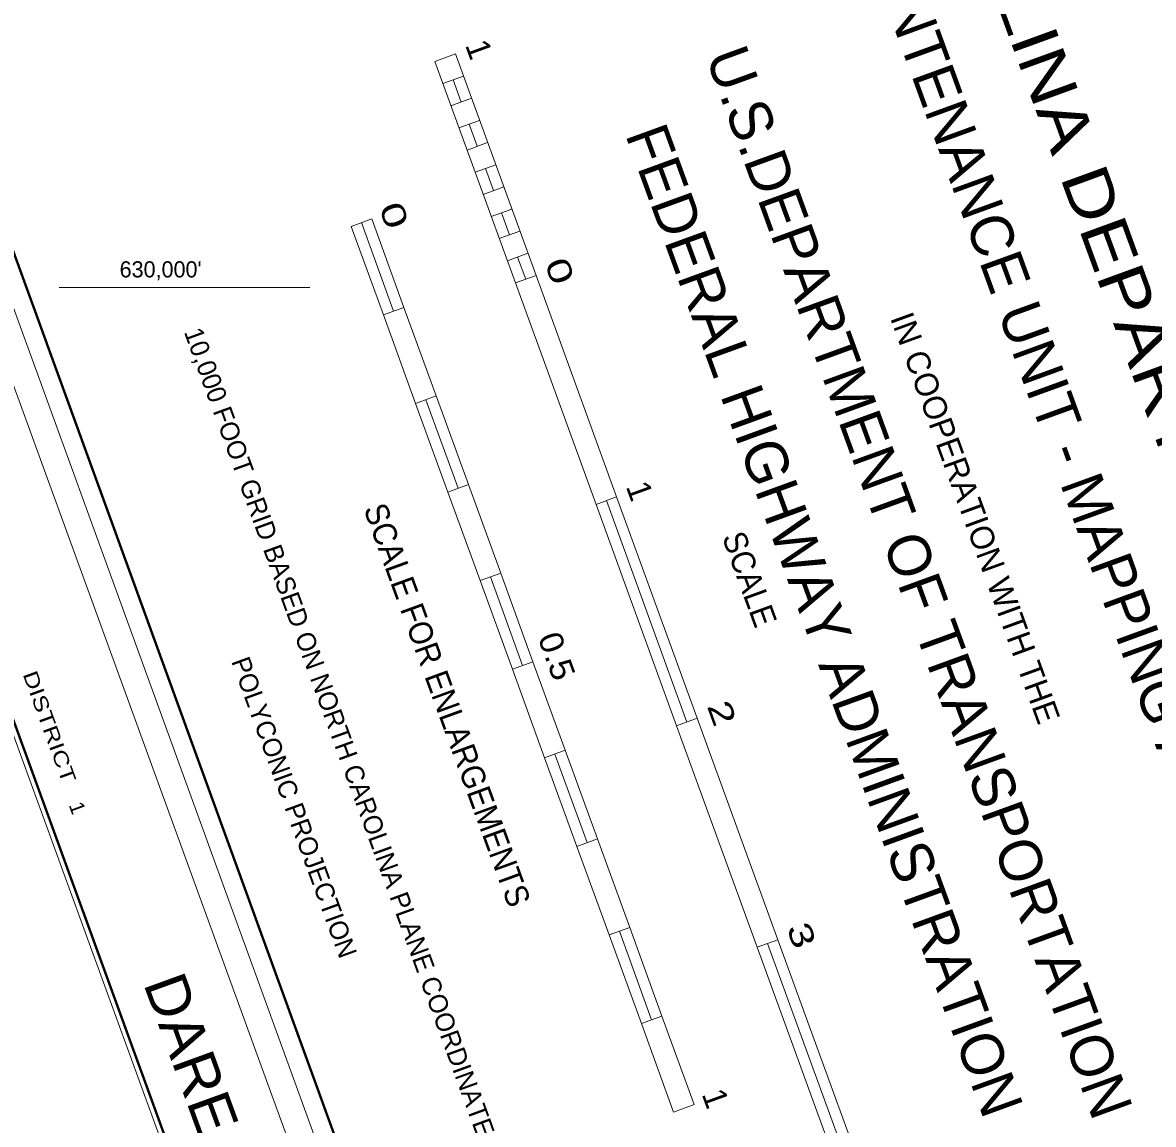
# Model space of a CAD drawing. Extents: x 719777 to 940315, y 129725 to 289775.
# Drawn here: x 884004 to 891723, y 186308 to 193833 of the extents above; entities that cross this region are included whole.
import ezdxf
from ezdxf.enums import TextEntityAlignment as Align

# ---------------------------------------------------------------- set-up
doc = ezdxf.new("R2010")
doc.units = 0
doc.header["$LTSCALE"] = 62
for name, color, linetype, lineweight in [('1', 7, 'Continuous', 25), ('20', 7, 'Continuous', 40), ('23', 7, 'Continuous', 25), ('61', 7, 'Continuous', 13)]:
    doc.layers.add(name, color=color, linetype=linetype, lineweight=lineweight)
doc.layers.add('12', color=7, linetype='Continuous')

msp = doc.modelspace()

# ---------------------------------------------------------------- linework, layer by layer
at = {"layer": '1', "lineweight": 13}
msp.add_lwpolyline([(887319.17, 179683.02), (854269.54, 270486.13), (907265.43, 289775.05), (940315.06, 198971.95)], close=True, dxfattribs=at)
at = {"layer": '20', "lineweight": 13}
for p, q in [((886817.34, 193566.94), (886958.06, 193618.15)), ((886958.06, 193618.15), (887508.49, 192105.87)), ((886817.34, 193566.94), (887367.77, 192054.65)), ((886872.38, 193415.71), (887013.11, 193466.93)), ((886942.74, 193441.32), (886997.79, 193290.09)), ((886927.43, 193264.48), (887068.15, 193315.7)), ((886982.47, 193113.25), (887123.19, 193164.47)), ((887052.83, 193138.86), (887107.87, 192987.63)), ((887037.51, 192962.02), (887178.23, 193013.24)), ((887092.56, 192810.79), (887233.28, 192862.01)), ((887162.92, 192836.4), (887217.96, 192685.17)), ((887147.6, 192659.56), (887288.32, 192710.78)), ((887202.64, 192508.33), (887343.36, 192559.55)), ((887273, 192533.94), (887328.04, 192382.71)), ((886246.03, 192441.13), (886386.75, 192492.34)), ((886316.39, 192466.73), (886536.56, 191861.82)), ((886246.03, 192441.13), (886466.2, 191836.21)), ((887257.68, 192357.11), (887398.41, 192408.32)), ((887312.73, 192205.88), (887453.45, 192257.09)), ((887383.09, 192231.49), (887438.13, 192080.26)), ((887367.77, 192054.65), (887508.49, 192105.87)), ((887508.49, 192105.87), (888058.92, 190593.58)), ((887367.77, 192054.65), (887918.2, 190542.36)), ((886466.2, 191836.21), (886606.93, 191887.43)), ((886466.2, 191836.21), (886686.38, 191231.29)), ((886686.38, 191231.29), (886827.1, 191282.51)), ((886686.38, 191231.29), (886906.55, 190626.38)), ((886756.74, 191256.9), (886976.91, 190651.99)), ((886906.55, 190626.38), (887047.27, 190677.6)), ((886906.55, 190626.38), (887126.72, 190021.46)), ((887918.2, 190542.36), (888058.92, 190593.58)), ((887988.56, 190567.97), (888538.99, 189055.68)), ((887126.72, 190021.46), (887267.44, 190072.68)), ((887126.72, 190021.46), (887346.89, 189416.55)), ((887197.08, 190047.07), (887417.25, 189442.16)), ((887346.89, 189416.55), (887487.61, 189467.77)), ((887346.89, 189416.55), (887567.06, 188811.63)), ((888468.63, 189030.07), (888609.35, 189081.29)), ((887567.06, 188811.63), (887707.78, 188862.85)), ((887637.42, 188837.24), (887857.59, 188232.33)), ((887567.06, 188811.63), (887787.23, 188206.72)), ((887787.23, 188206.72), (887927.95, 188257.94)), ((887787.23, 188206.72), (888007.4, 187601.8)), ((888007.4, 187601.8), (888148.12, 187653.02)), ((888007.4, 187601.8), (888227.57, 186996.89)), ((888077.76, 187627.41), (888297.93, 187022.5)), ((889019.05, 187517.78), (889159.78, 187569)), ((889089.41, 187543.39), (889639.84, 186031.1)), ((888227.57, 186996.89), (888368.29, 187048.11)), ((888227.57, 186996.89), (888447.74, 186391.97)), ((888447.74, 186391.97), (888588.47, 186443.19))]:
    msp.add_line(p, q, dxfattribs=at)
at = {"layer": '20'}
for points in [[(907244.51, 289730.19), (940270.19, 198992.87), (887340.09, 179727.89), (854314.41, 270465.21)], [(907292.73, 286355.3), (938911.57, 199483.27), (888049.42, 180970.96), (856430.59, 267842.99)]]:
    msp.add_lwpolyline(points, close=True, dxfattribs=at)
at = {"layer": '20', "lineweight": 13}
msp.add_lwpolyline([(907492.82, 286757.16), (856034.21, 268027.76), (856263.18, 267921.08), (907370.81, 286522.74), (939079, 199405.22), (887971.36, 180803.56), (856263.18, 267921.08), (856034.21, 268027.76), (887864.54, 180574.64), (939323.15, 199304.04)], close=True, dxfattribs=at)
for points in [[(886386.75, 192492.34), (886606.93, 191887.43), (886827.1, 191282.51), (887047.27, 190677.6), (887267.44, 190072.68), (887487.61, 189467.77), (887707.78, 188862.85), (887927.95, 188257.94), (888148.12, 187653.02), (888368.29, 187048.11), (888588.47, 186443.19)], [(887918.2, 190542.36), (888468.63, 189030.07), (889019.05, 187517.78), (889569.48, 186005.49)], [(888058.92, 190593.58), (888609.35, 189081.29), (889159.78, 187569), (889710.2, 186056.71)]]:
    msp.add_lwpolyline(points, dxfattribs=at)
at = {"layer": '23', "lineweight": 13}
for points in [[(940315.06, 198971.95), (907265.43, 289775.05), (854269.54, 270486.13), (887319.17, 179683.02)], [(854314.41, 270465.21), (907244.51, 289730.19), (940270.19, 198992.87), (887340.09, 179727.89)]]:
    msp.add_lwpolyline(points, close=True, dxfattribs=at)
at = {"layer": '61'}
msp.add_line((884252.24, 192024), (885964.5, 192024), dxfattribs=at)

# ---------------------------------------------------------------- texts
at = {"layer": '12', "width": 1.2}
msp.add_text('NORTH CAROLINA DEPARTMENT OF TRANSPORTATION', height=321.8, rotation=290.007, dxfattribs=at).set_placement((891864.26, 190636.31), align=Align.CENTER)
at = {"layer": '12'}
for s, height, rotation, p in [('STATE ROAD MAINTENANCE UNIT - MAPPING AND INFORMATION SECTION', 289.7, 290.002, (891187.16, 190402.79)), ('U.S.DEPARTMENT OF TRANSPORTATION', 289.7, 290.006, (889989.43, 189961.75)), ('FEDERAL HIGHWAY ADMINISTRATION', 289.7, 290.006, (889341.76, 189700.8)), ('IN COOPERATION WITH THE', 161, 290.007, (890431.62, 190422.21))]:
    msp.add_text(s, height=height, rotation=rotation, dxfattribs=at).set_placement(p, align=Align.CENTER)
at = {"layer": '20'}
for s, height, rotation, p in [('1', 161, 290, (887043.53, 193623.07)), ('10,000 FOOT GRID BASED ON NORTH CAROLINA PLANE COORDINATE SYSTEM', 128.7, 289.997, (886235.25, 188610.96)), ('1', 161, 290, (888140.95, 190607.95)), ('POLYCONIC PROJECTION', 128.7, 290.002, (885797.63, 188451.48)), ('1', 161, 290, (888658.62, 186458.99))]:
    msp.add_text(s, height=height, rotation=rotation, dxfattribs=at).set_placement(p, align=Align.CENTER)
for s, height, width, p in [('0', 161, 1.45, (886463.8, 192489.21)), ('0', 161, 1.45, (887594.71, 192108.72)), ('SCALE FOR ENLARGEMENTS', 161, 0.95, (886826.93, 189145.32)), ('SCALE', 161, 0.95, (888891.45, 190004.41)), ('0.5', 161, 1.1, (887574.8, 189479.05)), ('DISTRICT', 100, 1.3, (884140.41, 189006.19)), ('2', 161, 1.35, (888701.39, 189089.29)), ('3', 161, 1.4, (889245.77, 187572.47)), ('DARE COUNTY        ', 289.7, 1.05, (885486.88, 185454.89))]:
    msp.add_text(s, height=height, rotation=290, dxfattribs=dict(at, width=width)).set_placement(p, align=Align.CENTER)
at = {"layer": '20', "width": 1.05}
msp.add_text(' 1', height=100, rotation=290, dxfattribs=at).set_placement((884304.01, 188526.31))
at = {"layer": '61'}
msp.add_text("630,000'", height=110, dxfattribs=at).set_placement((884945.74, 192092.53), align=Align.CENTER)

doc.saveas('drawing.dxf')
